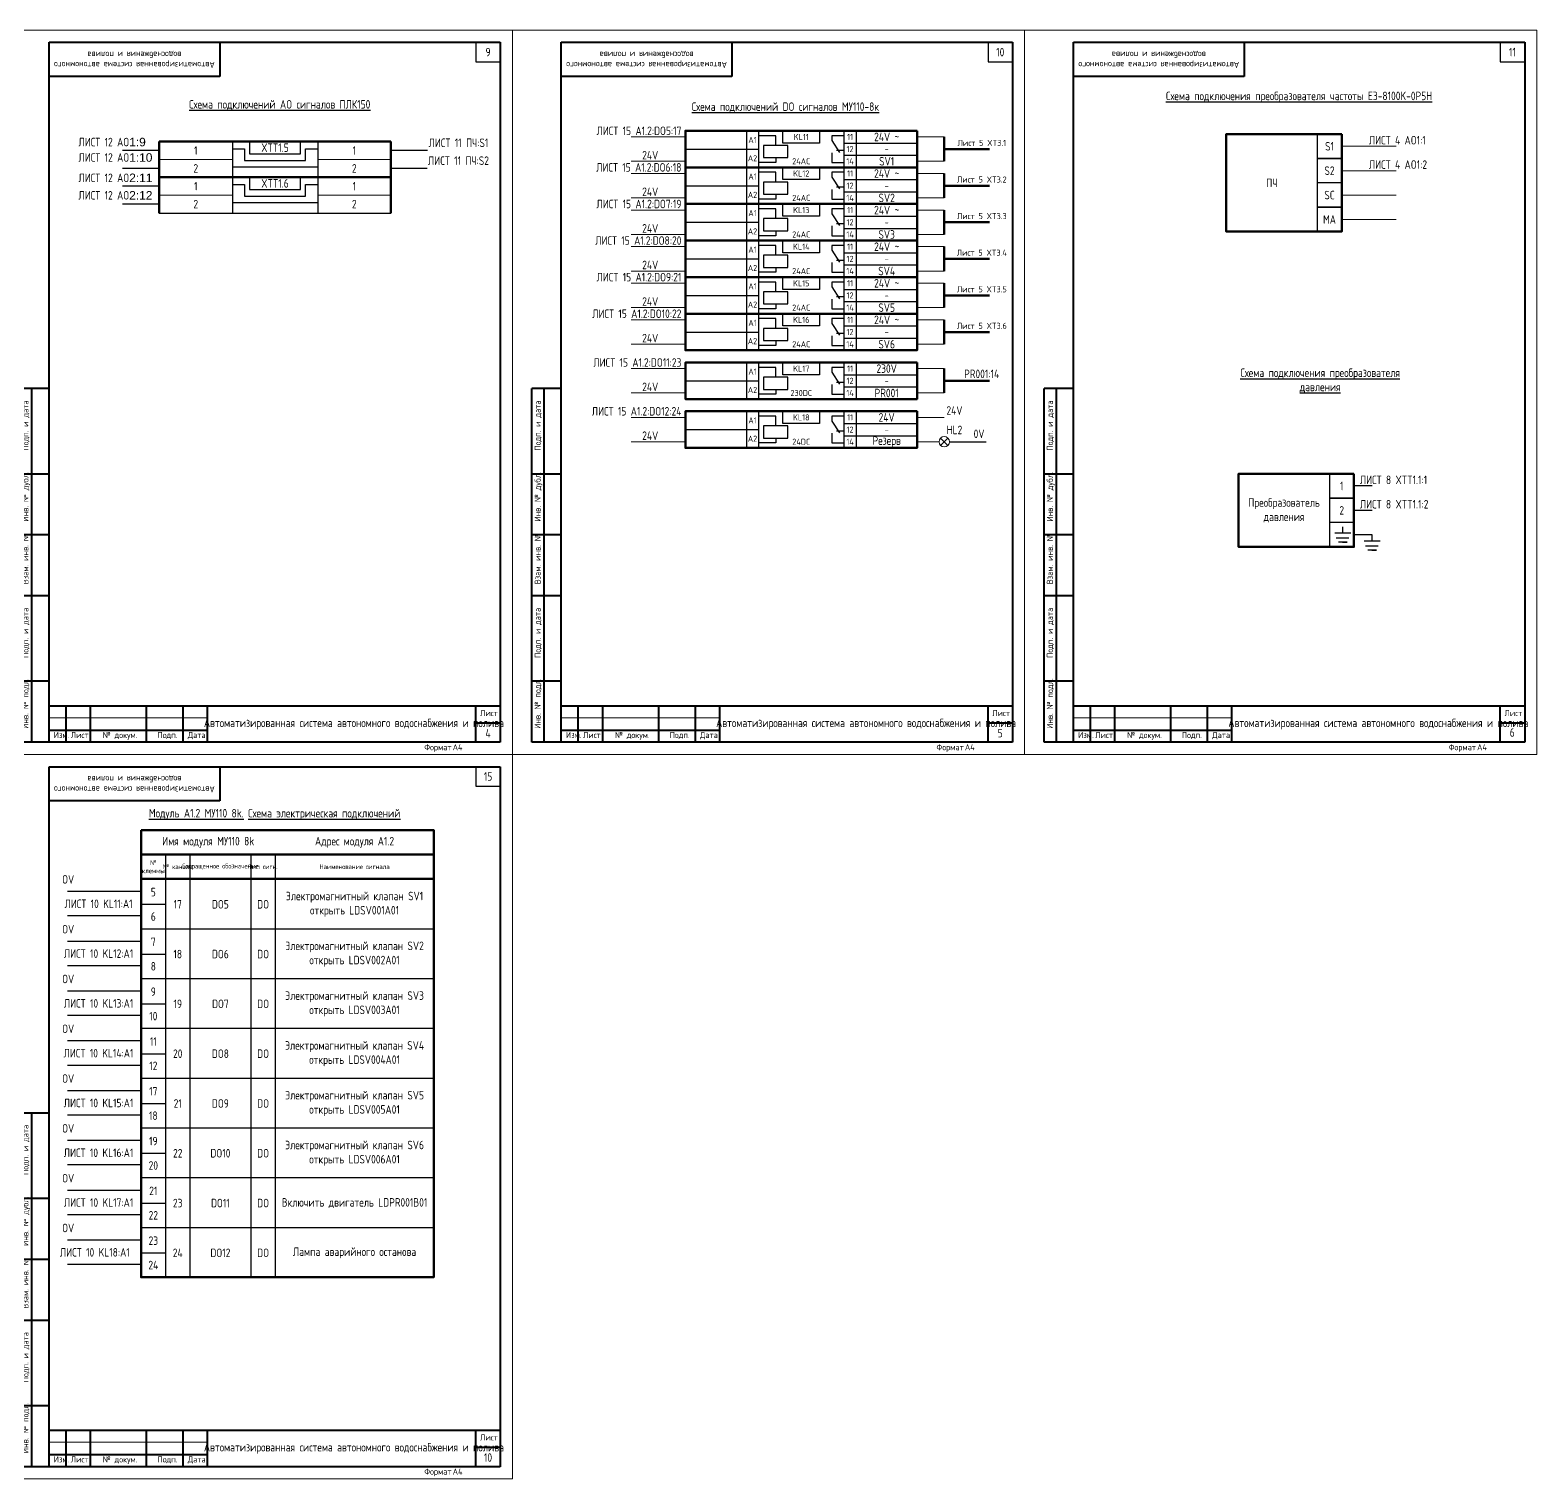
# Model space of a CAD drawing. Header units: millimetres. Extents: x 3520 to 8864, y 403 to 1747.
# Drawn here: x 4162 to 4780, y 403 to 997 of the extents above; entities that cross this region are included whole.
import ezdxf

# ---------------------------------------------------------------- set-up
doc = ezdxf.new("R2010")
doc.units = ezdxf.units.MM
doc.linetypes.add('K5LT_BASIC', pattern=[0])
doc.linetypes.add('K5LT_THIN', pattern=[0])
doc.layers.add('Стерка', color=7, linetype='Continuous', lineweight=15)
doc.styles.add('ГОСТ В', font='GOST_0.TTF', dxfattribs={"height": 3.5})
doc.styles.add('ГОСТ тип А', font='GOST_0.TTF', dxfattribs={"height": 3.5})

# ---------------------------------------------------------------- blocks, each defined once
blk = doc.blocks.new('A4-2')
at = {"linetype": 'K5LT_THIN', "lineweight": 18}
for p, q in [((210, 0), (210, 297)), ((210, 297), (420, 297)), ((420, 297), (420, 0)), ((230, 15), (295, 15)), ((420, 0), (210, 0))]:
    blk.add_line(p, q, dxfattribs=at)
at = {"linetype": 'K5LT_BASIC', "lineweight": 40}
for p, q in [((230, 5), (230, 292)), ((230, 292), (415, 292)), ((300, 292), (300, 278)), ((415, 292), (415, 5)), ((300, 278), (230, 278)), ((218, 5), (218, 150)), ((230, 150), (218, 150)), ((223, 5), (223, 150)), ((230, 115), (218, 115)), ((230, 90), (218, 90)), ((230, 65), (218, 65)), ((230, 30), (218, 30)), ((230, 20), (415, 20)), ((230, 5), (230, 20)), ((237, 5), (237, 20)), ((247, 5), (247, 20)), ((270, 5), (270, 20)), ((285, 5), (285, 20)), ((295, 5), (295, 20)), ((405, 5), (405, 20)), ((405, 13), (415, 13)), ((230, 10), (237, 10)), ((237, 10), (247, 10)), ((247, 10), (270, 10)), ((270, 10), (285, 10)), ((285, 10), (295, 10)), ((230, 5), (218, 5)), ((415, 5), (230, 5))]:
    blk.add_line(p, q, dxfattribs=at)
at = {"char_height": 2.5, "attachment_point": 1, "rotation": 90, "style": 'ГОСТ тип А'}
for s, insert in [('Подп. и дата', (219.09, 124.6)), ('Инв. № дубл.', (219.09, 95.52)), ('Взам. инв. №', (219.09, 69.79)), ('Подп. и дата', (219.09, 39.6)), ('Инв. № подл.', (219.09, 10.52))]:
    blk.add_mtext(s, dxfattribs=dict(at, insert=insert))
at = {"char_height": 2.5, "attachment_point": 1, "style": 'ГОСТ тип А'}
for s, insert in [('Лист', (406.71, 18.23)), ('Изм.', (231.92, 9.23)), ('Лист', (238.91, 9.23)), ('№ докум.', (252.03, 9.23)), ('Подп.', (274.46, 9.23)), ('Дата', (286.91, 9.23)), ('Формат', (383.84, 4.23)), ('A4', (395.5, 4.23))]:
    blk.add_mtext(s, dxfattribs=dict(at, insert=insert))

msp = doc.modelspace()

# ---------------------------------------------------------------- linework, layer by layer
for p, q in [((4345, 992), (4345, 984)), ((4555, 992), (4555, 984)), ((4765, 992), (4765, 984)), ((4345, 984), (4355, 984)), ((4555, 984), (4565, 984)), ((4765, 984), (4775, 984)), ((4430.923, 948.222), (4460.923, 948.222)), ((4215.17, 936.662), (4310.17, 936.662)), ((4430.923, 933.222), (4460.923, 933.222)), ((4215.17, 922.008), (4310.17, 922.008)), ((4430.923, 918.222), (4460.923, 918.222)), ((4430.923, 903.222), (4460.923, 903.222)), ((4430.923, 888.222), (4460.923, 888.222)), ((4430.923, 873.222), (4460.923, 873.222)), ((4430.923, 853.222), (4460.923, 853.222)), ((4430.923, 833.222), (4460.923, 833.222)), ((4539.19, 828.222), (4554.153, 828.222)), ((4694.994, 815.104), (4694.994, 785.104)), ((4704.994, 815.104), (4704.994, 810.104)), ((4712.494, 810.104), (4704.994, 810.104)), ((4704.994, 805.104), (4694.994, 805.104)), ((4694.994, 805.104), (4704.994, 805.104)), ((4712.494, 800.104), (4704.994, 800.104)), ((4704.994, 795.104), (4694.994, 795.104)), ((4697.208, 790.872), (4703.786, 790.872)), ((4700.497, 790.872), (4700.497, 793.404)), ((4704.994, 795.104), (4704.994, 790.104)), ((4697.77, 788.869), (4702.904, 788.869)), ((4702.275, 787.12), (4698.692, 787.12)), ((4700.337, 787.12), (4702.275, 787.12)), ((4712.494, 790.104), (4704.994, 790.104)), ((4709.205, 787.573), (4715.783, 787.573)), ((4709.767, 785.569), (4714.901, 785.569)), ((4712.494, 787.573), (4712.494, 790.104)), ((4714.272, 783.82), (4710.689, 783.82)), ((4712.334, 783.82), (4714.272, 783.82)), ((4345, 695), (4345, 687)), ((4345, 687), (4355, 687)), ((4207.771, 643.792), (4177.562, 643.792)), ((4207.771, 633.792), (4177.562, 633.792)), ((4207.771, 623.375), (4177.562, 623.375)), ((4207.771, 613.375), (4177.562, 613.375)), ((4207.771, 602.958), (4177.562, 602.958)), ((4207.771, 592.958), (4177.562, 592.958)), ((4207.771, 582.541), (4177.562, 582.541)), ((4207.771, 572.541), (4177.562, 572.541)), ((4207.771, 567.333), (4207.771, 556.916)), ((4207.771, 562.124), (4177.562, 562.124)), ((4207.771, 552.124), (4177.562, 552.124)), ((4207.771, 541.708), (4177.562, 541.708)), ((4207.771, 531.708), (4177.562, 531.708)), ((4207.771, 521.291), (4177.562, 521.291)), ((4207.771, 511.291), (4177.562, 511.291)), ((4207.771, 500.874), (4177.562, 500.874)), ((4207.771, 490.874), (4177.562, 490.874))]:
    msp.add_line(p, q)
at = {"color": 7}
for p, q in [((4455.923, 955.722), (4455.923, 940.722)), ((4460.923, 955.722), (4460.923, 940.722)), ((4467.923, 953.722), (4460.923, 953.722)), ((4467.923, 949.722), (4467.923, 953.722)), ((4470.923, 950.722), (4470.923, 955.722)), ((4485.923, 955.722), (4485.923, 950.722)), ((4495.923, 953.722), (4490.923, 953.722)), ((4490.923, 953.722), (4490.923, 951.722)), ((4490.923, 951.722), (4494.154, 946.876)), ((4495.923, 955.722), (4495.923, 940.722)), ((4500.923, 955.722), (4500.923, 940.722)), ((4689.986, 954.369), (4689.986, 914.369)), ((4215.17, 947.651), (4200.17, 947.651)), ((4245.17, 951.315), (4245.17, 943.988)), ((4245.17, 948.315), (4250.17, 948.315)), ((4250.17, 948.315), (4250.17, 943.511)), ((4252.17, 951.315), (4252.17, 946.315)), ((4252.17, 946.315), (4273.17, 946.315)), ((4273.17, 946.315), (4273.17, 951.315)), ((4275.17, 943.511), (4275.17, 948.315)), ((4275.17, 948.315), (4280.17, 948.315)), ((4280.17, 951.315), (4280.17, 943.988)), ((4325.17, 947.651), (4310.17, 947.651)), ((4485.923, 950.722), (4470.923, 950.722)), ((4490.923, 946.722), (4490.923, 942.722)), ((4492.923, 947.722), (4495.923, 947.722)), ((4495.923, 950.722), (4525.923, 950.722)), ((4495.923, 945.722), (4525.923, 945.722)), ((4215.17, 940.325), (4200.17, 940.325)), ((4245.17, 943.988), (4245.17, 936.662)), ((4245.17, 940.988), (4275.17, 940.988)), ((4250.17, 943.511), (4275.17, 943.511)), ((4275.17, 940.988), (4280.17, 940.988)), ((4280.17, 943.988), (4280.17, 936.662)), ((4324.976, 940.325), (4310.17, 940.325)), ((4455.923, 940.722), (4455.923, 925.722)), ((4467.923, 942.722), (4460.923, 942.722)), ((4460.923, 940.722), (4460.923, 925.722)), ((4467.923, 944.722), (4467.923, 942.722)), ((4470.923, 935.722), (4470.923, 940.722)), ((4485.923, 940.722), (4485.923, 935.722)), ((4490.923, 942.722), (4495.923, 942.722)), ((4495.923, 940.722), (4495.923, 925.722)), ((4500.923, 940.722), (4500.923, 925.722)), ((4699.986, 944.369), (4689.986, 944.369)), ((4689.986, 944.369), (4699.986, 944.369)), ((4215.17, 932.998), (4200.17, 932.998)), ((4245.17, 936.662), (4245.17, 929.335)), ((4245.17, 933.662), (4250.17, 933.662)), ((4250.17, 933.662), (4250.17, 928.858)), ((4252.17, 936.662), (4252.17, 931.662)), ((4273.17, 931.662), (4273.17, 936.662)), ((4275.17, 928.858), (4275.17, 933.662)), ((4275.17, 933.662), (4280.17, 933.662)), ((4280.17, 936.662), (4280.17, 929.335)), ((4467.923, 938.722), (4460.923, 938.722)), ((4467.923, 934.722), (4467.923, 938.722)), ((4485.923, 935.722), (4470.923, 935.722)), ((4495.923, 938.722), (4490.923, 938.722)), ((4490.923, 938.722), (4490.923, 936.722)), ((4490.923, 936.722), (4494.154, 931.876)), ((4495.923, 935.722), (4525.923, 935.722)), ((4699.986, 934.369), (4689.986, 934.369)), ((4245.17, 929.335), (4245.17, 922.008)), ((4250.17, 928.858), (4275.17, 928.858)), ((4252.17, 931.662), (4273.17, 931.662)), ((4280.17, 929.335), (4280.17, 922.008)), ((4467.923, 927.722), (4460.923, 927.722)), ((4467.923, 929.722), (4467.923, 927.722)), ((4490.923, 931.722), (4490.923, 927.722)), ((4490.923, 927.722), (4495.923, 927.722)), ((4492.923, 932.722), (4495.923, 932.722)), ((4495.923, 930.722), (4525.923, 930.722)), ((4215.17, 925.672), (4200.17, 925.672)), ((4245.17, 926.335), (4275.17, 926.335)), ((4275.17, 926.335), (4280.17, 926.335)), ((4455.923, 925.722), (4455.923, 910.722)), ((4460.923, 925.722), (4460.923, 910.722)), ((4467.923, 923.722), (4460.923, 923.722)), ((4467.923, 919.722), (4467.923, 923.722)), ((4470.923, 920.722), (4470.923, 925.722)), ((4485.923, 920.722), (4470.923, 920.722)), ((4485.923, 925.722), (4485.923, 920.722)), ((4495.923, 923.722), (4490.923, 923.722)), ((4490.923, 923.722), (4490.923, 921.722)), ((4490.923, 921.722), (4494.154, 916.876)), ((4495.923, 925.722), (4495.923, 910.722)), ((4495.923, 920.722), (4525.923, 920.722)), ((4500.923, 925.722), (4500.923, 910.722)), ((4699.986, 924.369), (4689.986, 924.369)), ((4689.986, 924.369), (4699.986, 924.369)), ((4467.923, 914.722), (4467.923, 912.722)), ((4490.923, 916.722), (4490.923, 912.722)), ((4492.923, 917.722), (4495.923, 917.722)), ((4495.923, 915.722), (4525.923, 915.722)), ((4455.923, 910.722), (4455.923, 895.722)), ((4467.923, 912.722), (4460.923, 912.722)), ((4460.923, 910.722), (4460.923, 895.722)), ((4467.923, 908.722), (4460.923, 908.722)), ((4467.923, 904.722), (4467.923, 908.722)), ((4470.923, 905.722), (4470.923, 910.722)), ((4485.923, 910.722), (4485.923, 905.722)), ((4490.923, 912.722), (4495.923, 912.722)), ((4495.923, 908.722), (4490.923, 908.722)), ((4490.923, 908.722), (4490.923, 906.722)), ((4495.923, 910.722), (4495.923, 895.722)), ((4500.923, 910.722), (4500.923, 895.722)), ((4485.923, 905.722), (4470.923, 905.722)), ((4490.923, 906.722), (4494.154, 901.876)), ((4492.923, 902.722), (4495.923, 902.722)), ((4495.923, 905.722), (4525.923, 905.722)), ((4455.923, 895.722), (4455.923, 880.722)), ((4467.923, 897.722), (4460.923, 897.722)), ((4460.923, 895.722), (4460.923, 880.722)), ((4467.923, 899.722), (4467.923, 897.722)), ((4470.923, 890.722), (4470.923, 895.722)), ((4485.923, 895.722), (4485.923, 890.722)), ((4490.923, 901.722), (4490.923, 897.722)), ((4490.923, 897.722), (4495.923, 897.722)), ((4495.923, 900.722), (4525.923, 900.722)), ((4495.923, 895.722), (4495.923, 880.722)), ((4500.923, 895.722), (4500.923, 880.722)), ((4467.923, 893.722), (4460.923, 893.722)), ((4467.923, 889.722), (4467.923, 893.722)), ((4485.923, 890.722), (4470.923, 890.722)), ((4495.923, 893.722), (4490.923, 893.722)), ((4490.923, 893.722), (4490.923, 891.722)), ((4490.923, 891.722), (4494.154, 886.876)), ((4495.923, 890.722), (4525.923, 890.722)), ((4467.923, 884.722), (4467.923, 882.722)), ((4490.923, 886.722), (4490.923, 882.722)), ((4492.923, 887.722), (4495.923, 887.722)), ((4495.923, 885.722), (4525.923, 885.722)), ((4455.923, 880.722), (4455.923, 865.722)), ((4467.923, 882.722), (4460.923, 882.722)), ((4460.923, 880.722), (4460.923, 865.722)), ((4467.923, 878.722), (4460.923, 878.722)), ((4467.923, 874.722), (4467.923, 878.722)), ((4470.923, 875.722), (4470.923, 880.722)), ((4485.923, 880.722), (4485.923, 875.722)), ((4490.923, 882.722), (4495.923, 882.722)), ((4495.923, 878.722), (4490.923, 878.722)), ((4490.923, 878.722), (4490.923, 876.722)), ((4495.923, 880.722), (4495.923, 865.722)), ((4500.923, 880.722), (4500.923, 865.722)), ((4485.923, 875.722), (4470.923, 875.722)), ((4490.923, 876.722), (4494.154, 871.876)), ((4490.923, 871.722), (4490.923, 867.722)), ((4492.923, 872.722), (4495.923, 872.722)), ((4495.923, 875.722), (4525.923, 875.722)), ((4467.923, 867.722), (4460.923, 867.722)), ((4467.923, 869.722), (4467.923, 867.722)), ((4490.923, 867.722), (4495.923, 867.722)), ((4495.923, 870.722), (4525.923, 870.722)), ((4455.923, 860.722), (4455.923, 845.722)), ((4460.923, 860.722), (4460.923, 845.722)), ((4467.923, 858.722), (4460.923, 858.722)), ((4467.923, 854.722), (4467.923, 858.722)), ((4470.923, 855.722), (4470.923, 860.722)), ((4485.923, 860.722), (4485.923, 855.722)), ((4495.923, 858.722), (4490.923, 858.722)), ((4490.923, 858.722), (4490.923, 856.722)), ((4495.923, 860.722), (4495.923, 845.722)), ((4500.923, 860.722), (4500.923, 845.722)), ((4485.923, 855.722), (4470.923, 855.722)), ((4490.923, 856.722), (4494.154, 851.876)), ((4492.923, 852.722), (4495.923, 852.722)), ((4495.923, 855.722), (4525.923, 855.722)), ((4467.923, 847.722), (4460.923, 847.722)), ((4467.923, 849.722), (4467.923, 847.722)), ((4490.923, 851.722), (4490.923, 847.722)), ((4490.923, 847.722), (4495.923, 847.722)), ((4495.923, 850.722), (4525.923, 850.722)), ((4455.923, 840.722), (4455.923, 825.722)), ((4460.923, 840.722), (4460.923, 825.722)), ((4470.923, 835.722), (4470.923, 840.722)), ((4485.923, 840.722), (4485.923, 835.722)), ((4495.923, 840.722), (4495.923, 825.722)), ((4500.923, 840.722), (4500.923, 825.722)), ((4467.923, 838.722), (4460.923, 838.722)), ((4467.923, 834.722), (4467.923, 838.722)), ((4485.923, 835.722), (4470.923, 835.722)), ((4495.923, 838.722), (4490.923, 838.722)), ((4490.923, 838.722), (4490.923, 836.722)), ((4490.923, 836.722), (4494.154, 831.876)), ((4495.923, 835.722), (4525.923, 835.722)), ((4467.923, 829.722), (4467.923, 827.722)), ((4490.923, 831.722), (4490.923, 827.722)), ((4492.923, 832.722), (4495.923, 832.722)), ((4495.923, 830.722), (4525.923, 830.722)), ((4467.923, 827.722), (4460.923, 827.722)), ((4490.923, 827.722), (4495.923, 827.722)), ((4217.771, 659), (4217.771, 485.666)), ((4227.771, 659), (4227.771, 485.666)), ((4252.771, 659), (4252.771, 485.666)), ((4262.771, 659), (4262.771, 485.666)), ((4207.771, 638.583), (4217.771, 638.583)), ((4207.771, 628.583), (4327.771, 628.583)), ((4207.771, 618.166), (4217.771, 618.166)), ((4207.771, 608.166), (4327.771, 608.166)), ((4207.771, 597.75), (4217.771, 597.75)), ((4207.771, 587.75), (4327.771, 587.75)), ((4207.771, 577.333), (4217.771, 577.333)), ((4207.771, 567.333), (4327.771, 567.333)), ((4207.771, 556.916), (4217.771, 556.916)), ((4207.771, 546.916), (4327.771, 546.916)), ((4207.771, 536.499), (4217.771, 536.499)), ((4207.771, 526.499), (4327.771, 526.499)), ((4207.771, 516.082), (4217.771, 516.082)), ((4207.771, 506.082), (4327.771, 506.082)), ((4207.771, 495.666), (4217.771, 495.666)), ((4207.771, 485.666), (4327.771, 485.666))]:
    msp.add_line(p, q, dxfattribs=at)
at = {"color": 7, "lineweight": 50}
for p, q in [((4537.062, 943.222), (4537.062, 953.222)), ((4310.17, 951.315), (4215.17, 951.315)), ((4215.17, 951.315), (4215.17, 943.988)), ((4310.17, 943.988), (4310.17, 951.315)), ((4537.062, 948.222), (4555.624, 948.222)), ((4215.17, 943.988), (4215.17, 936.662)), ((4310.17, 936.662), (4310.17, 943.988)), ((4310.17, 936.662), (4215.17, 936.662)), ((4215.17, 936.662), (4215.17, 929.335)), ((4310.17, 929.335), (4310.17, 936.662)), ((4537.062, 928.222), (4537.062, 938.222)), ((4537.062, 933.222), (4555.624, 933.222)), ((4215.17, 929.335), (4215.17, 922.008)), ((4310.17, 922.008), (4310.17, 929.335)), ((4537.062, 913.222), (4537.062, 923.222)), ((4537.062, 918.222), (4555.624, 918.222)), ((4537.062, 898.222), (4537.062, 908.222)), ((4537.062, 903.222), (4555.624, 903.222)), ((4537.062, 883.222), (4537.062, 893.222)), ((4537.062, 888.222), (4555.624, 888.222)), ((4537.062, 868.222), (4537.062, 878.222)), ((4537.062, 873.222), (4555.624, 873.222)), ((4537.062, 848.222), (4537.062, 858.222)), ((4537.062, 853.222), (4555.624, 853.222)), ((4207.771, 659), (4327.771, 659)), ((4207.771, 649), (4327.771, 649))]:
    msp.add_line(p, q, dxfattribs=at)
at = {"lineweight": 50}
msp.add_line((4712.494, 800.104), (4712.494, 800.104), dxfattribs=at)
at = {"color": 7, "lineweight": 50}
for points in [[(4525.923, 955.722), (4430.923, 955.722), (4430.923, 940.722), (4525.923, 940.722)], [(4699.986, 954.369), (4699.986, 914.369), (4652.672, 914.369), (4652.672, 954.369)], [(4525.923, 940.722), (4430.923, 940.722), (4430.923, 925.722), (4525.923, 925.722)], [(4525.923, 925.722), (4430.923, 925.722), (4430.923, 910.722), (4525.923, 910.722)], [(4525.923, 910.722), (4430.923, 910.722), (4430.923, 895.722), (4525.923, 895.722)], [(4525.923, 895.722), (4430.923, 895.722), (4430.923, 880.722), (4525.923, 880.722)], [(4525.923, 880.722), (4430.923, 880.722), (4430.923, 865.722), (4525.923, 865.722)], [(4525.923, 860.722), (4430.923, 860.722), (4430.923, 845.722), (4525.923, 845.722)], [(4525.923, 840.722), (4430.923, 840.722), (4430.923, 825.722), (4525.923, 825.722)], [(4207.771, 669), (4327.771, 669), (4327.771, 485.666), (4207.771, 485.666)]]:
    msp.add_lwpolyline(points, close=True, dxfattribs=at)
at = {"color": 7}
for points in [[(4472.923, 949.722), (4462.923, 949.722), (4462.923, 944.722), (4472.923, 944.722)], [(4472.923, 934.722), (4462.923, 934.722), (4462.923, 929.722), (4472.923, 929.722)], [(4472.923, 919.722), (4462.923, 919.722), (4462.923, 914.722), (4472.923, 914.722)], [(4472.923, 904.722), (4462.923, 904.722), (4462.923, 899.722), (4472.923, 899.722)], [(4472.923, 889.722), (4462.923, 889.722), (4462.923, 884.722), (4472.923, 884.722)], [(4472.923, 874.722), (4462.923, 874.722), (4462.923, 869.722), (4472.923, 869.722)], [(4472.923, 854.722), (4462.923, 854.722), (4462.923, 849.722), (4472.923, 849.722)], [(4472.923, 834.722), (4462.923, 834.722), (4462.923, 829.722), (4472.923, 829.722)]]:
    msp.add_lwpolyline(points, close=True, dxfattribs=at)
at = {"lineweight": 50}
msp.add_lwpolyline([(4704.994, 815.104), (4704.994, 785.104), (4657.68, 785.104), (4657.68, 815.104)], close=True, dxfattribs=at)
at = {"layer": 'Стерка', "color": 7}
for p, q in [((4430.923, 953.222), (4408.644, 953.222)), ((4430.923, 955.722), (4430.923, 950.722)), ((4537.062, 953.222), (4525.923, 953.222)), ((4699.986, 954.369), (4699.986, 949.369)), ((4699.986, 949.369), (4722.265, 949.369)), ((4215.17, 943.988), (4245.17, 943.988)), ((4280.17, 943.988), (4310.17, 943.988)), ((4430.923, 943.222), (4408.644, 943.222)), ((4430.923, 940.722), (4430.923, 935.722)), ((4537.062, 943.222), (4525.923, 943.222)), ((4699.986, 939.369), (4722.265, 939.369)), ((4430.923, 938.222), (4408.644, 938.222)), ((4537.062, 938.222), (4525.923, 938.222)), ((4699.986, 934.369), (4699.986, 929.369)), ((4215.17, 929.335), (4245.17, 929.335)), ((4280.17, 929.335), (4310.17, 929.335)), ((4430.923, 928.222), (4408.644, 928.222)), ((4537.062, 928.222), (4525.923, 928.222)), ((4699.986, 929.369), (4722.265, 929.369)), ((4430.923, 923.222), (4408.644, 923.222)), ((4430.923, 925.722), (4430.923, 920.722)), ((4537.062, 923.222), (4525.923, 923.222)), ((4689.986, 914.369), (4699.986, 914.369)), ((4699.986, 919.369), (4722.265, 919.369)), ((4430.923, 913.222), (4408.644, 913.222)), ((4430.923, 908.222), (4408.644, 908.222)), ((4430.923, 910.722), (4430.923, 905.722)), ((4537.062, 913.222), (4525.923, 913.222)), ((4537.062, 908.222), (4525.923, 908.222)), ((4430.923, 898.222), (4408.644, 898.222)), ((4430.923, 895.722), (4430.923, 890.722)), ((4537.062, 898.222), (4525.923, 898.222)), ((4430.923, 893.222), (4408.644, 893.222)), ((4537.062, 893.222), (4525.923, 893.222)), ((4430.923, 883.222), (4408.644, 883.222)), ((4430.923, 878.222), (4408.644, 878.222)), ((4430.923, 880.722), (4430.923, 875.722)), ((4537.062, 883.222), (4525.923, 883.222)), ((4537.062, 878.222), (4525.923, 878.222)), ((4430.923, 868.222), (4408.644, 868.222)), ((4537.062, 868.222), (4525.923, 868.222)), ((4430.923, 860.722), (4430.923, 855.722)), ((4430.923, 858.222), (4408.644, 858.222)), ((4537.062, 858.222), (4525.923, 858.222)), ((4430.923, 848.222), (4408.644, 848.222)), ((4537.062, 848.222), (4525.923, 848.222)), ((4430.923, 840.722), (4430.923, 835.722)), ((4430.923, 838.222), (4408.644, 838.222)), ((4537.062, 838.222), (4525.923, 838.222)), ((4430.923, 828.222), (4408.644, 828.222)), ((4534.935, 828.222), (4525.923, 828.222))]:
    msp.add_line(p, q, dxfattribs=at)
at = {"layer": 'Стерка'}
for p, q in [((4535.558, 826.718), (4538.567, 829.726)), ((4538.567, 826.718), (4535.558, 829.726))]:
    msp.add_line(p, q, dxfattribs=at)
msp.add_circle((4537.062, 828.222), 2.127, dxfattribs=at)

# ---------------------------------------------------------------- block references
for p in [(3940, 700), (4150, 700), (4360, 700), (3940, 403)]:
    msp.add_blockref('A4-2', p)

# ---------------------------------------------------------------- texts
at = {"color": 7, "linetype": 'Continuous', "lineweight": 15, "char_height": 2.5, "width": 70, "attachment_point": 5, "rotation": 180, "style": 'ГОСТ В'}
for insert in [(4205, 985), (4415, 985), (4625, 985), (4205, 688)]:
    msp.add_mtext('\\pxqc;{\\C256;Автоматизированная система автономного водоснабжения и полива}', dxfattribs=dict(at, insert=insert))
at = {"color": 7, "linetype": 'Continuous', "lineweight": 15, "attachment_point": 5}
for s, insert, char_height, width, style in [('{\\C256;9}', (4350, 988), 3.5, 10, 'ГОСТ В'), ('{\\C256;10}', (4560, 988), 3.5, 10, 'ГОСТ В'), ('{\\C256;11}', (4770, 988), 3.5, 10, 'ГОСТ В'), ('ЛИСТ 11 ПЧ:S1', (4337.869, 950.818), 3.5, 40.93244, 'ГОСТ В'), ('{\\C256;A1}', (4458.423, 951.972), 2.5, 5, 'ГОСТ тип А'), ('{\\C256;KL11}', (4478.423, 953.222), 2.5, 15, 'ГОСТ тип А'), ('{\\C256;11}', (4498.423, 953.222), 2.5, 5, 'ГОСТ тип А'), ('{\\C256;1}', (4230.17, 947.651), 3.5, 30, 'ГОСТ В'), ('{\\C256;XTT1.5}', (4262.67, 948.815), 3.5, 35, 'ГОСТ В'), ('{\\C256;1}', (4295.17, 947.651), 3.5, 30, 'ГОСТ В'), ('ЛИСТ 11 ПЧ:S2', (4337.869, 943.492), 3.5, 40.93244, 'ГОСТ В'), ('{\\C256;A2}', (4458.423, 944.472), 2.5, 5, 'ГОСТ тип А'), ('{\\C256;12}', (4498.423, 948.222), 2.5, 5, 'ГОСТ тип А'), ('{\\C256;-}', (4513.423, 948.222), 2.5, 25, 'ГОСТ тип А'), ('S1', (4694.986, 949.369), 3.5, 10, 'ГОСТ В'), ('{\\C256;2}', (4230.17, 940.325), 3.5, 30, 'ГОСТ В'), ('{\\C256;2}', (4295.17, 940.325), 3.5, 30, 'ГОСТ В'), ('{\\C256;24AC}', (4478.423, 943.222), 2.5, 15, 'ГОСТ тип А'), ('{\\C256;KL12}', (4478.423, 938.222), 2.5, 15, 'ГОСТ тип А'), ('{\\C256;14}', (4498.423, 943.222), 2.5, 5, 'ГОСТ тип А'), ('{\\C256;11}', (4498.423, 938.222), 2.5, 5, 'ГОСТ тип А'), ('S2', (4694.986, 939.369), 3.5, 10, 'ГОСТ В'), ('{\\C256;1}', (4230.17, 932.998), 3.5, 30, 'ГОСТ В'), ('{\\C256;XTT1.6}', (4262.67, 934.162), 3.5, 35, 'ГОСТ В'), ('{\\C256;1}', (4295.17, 932.998), 3.5, 30, 'ГОСТ В'), ('{\\C256;A1}', (4458.423, 936.972), 2.5, 5, 'ГОСТ тип А'), ('{\\C256;12}', (4498.423, 933.222), 2.5, 5, 'ГОСТ тип А'), ('{\\C256;-}', (4513.423, 933.222), 2.5, 25, 'ГОСТ тип А'), ('{\\C256;ПЧ}', (4671.329, 934.369), 3.5, 37.31407, 'ГОСТ В'), ('{\\C256;2}', (4230.17, 925.672), 3.5, 30, 'ГОСТ В'), ('{\\C256;2}', (4295.17, 925.672), 3.5, 30, 'ГОСТ В'), ('{\\C256;A2}', (4458.423, 929.472), 2.5, 5, 'ГОСТ тип А'), ('{\\C256;24AC}', (4478.423, 928.222), 2.5, 15, 'ГОСТ тип А'), ('{\\C256;14}', (4498.423, 928.222), 2.5, 5, 'ГОСТ тип А'), ('SC', (4694.986, 929.369), 3.5, 10, 'ГОСТ В'), ('{\\C256;A1}', (4458.423, 921.972), 2.5, 5, 'ГОСТ тип А'), ('{\\C256;KL13}', (4478.423, 923.222), 2.5, 15, 'ГОСТ тип А'), ('{\\C256;11}', (4498.423, 923.222), 2.5, 5, 'ГОСТ тип А'), ('MA', (4694.986, 919.369), 3.5, 10, 'ГОСТ В'), ('{\\C256;A2}', (4458.423, 914.472), 2.5, 5, 'ГОСТ тип А'), ('{\\C256;24AC}', (4478.423, 913.222), 2.5, 15, 'ГОСТ тип А'), ('{\\C256;14}', (4498.423, 913.222), 2.5, 5, 'ГОСТ тип А'), ('{\\C256;12}', (4498.423, 918.222), 2.5, 5, 'ГОСТ тип А'), ('{\\C256;-}', (4513.423, 918.222), 2.5, 25, 'ГОСТ тип А'), ('{\\C256;A1}', (4458.423, 906.972), 2.5, 5, 'ГОСТ тип А'), ('{\\C256;KL14}', (4478.423, 908.222), 2.5, 15, 'ГОСТ тип А'), ('{\\C256;11}', (4498.423, 908.222), 2.5, 5, 'ГОСТ тип А'), ('{\\C256;12}', (4498.423, 903.222), 2.5, 5, 'ГОСТ тип А'), ('{\\C256;-}', (4513.423, 903.222), 2.5, 25, 'ГОСТ тип А'), ('{\\C256;A2}', (4458.423, 899.472), 2.5, 5, 'ГОСТ тип А'), ('{\\C256;24AC}', (4478.423, 898.222), 2.5, 15, 'ГОСТ тип А'), ('{\\C256;14}', (4498.423, 898.222), 2.5, 5, 'ГОСТ тип А'), ('{\\C256;A1}', (4458.423, 891.972), 2.5, 5, 'ГОСТ тип А'), ('{\\C256;KL15}', (4478.423, 893.222), 2.5, 15, 'ГОСТ тип А'), ('{\\C256;11}', (4498.423, 893.222), 2.5, 5, 'ГОСТ тип А'), ('{\\C256;A2}', (4458.423, 884.472), 2.5, 5, 'ГОСТ тип А'), ('{\\C256;24AC}', (4478.423, 883.222), 2.5, 15, 'ГОСТ тип А'), ('{\\C256;14}', (4498.423, 883.222), 2.5, 5, 'ГОСТ тип А'), ('{\\C256;12}', (4498.423, 888.222), 2.5, 5, 'ГОСТ тип А'), ('{\\C256;-}', (4513.423, 888.222), 2.5, 25, 'ГОСТ тип А'), ('{\\C256;A1}', (4458.423, 876.972), 2.5, 5, 'ГОСТ тип А'), ('{\\C256;KL16}', (4478.423, 878.222), 2.5, 15, 'ГОСТ тип А'), ('{\\C256;11}', (4498.423, 878.222), 2.5, 5, 'ГОСТ тип А'), ('{\\C256;12}', (4498.423, 873.222), 2.5, 5, 'ГОСТ тип А'), ('{\\C256;-}', (4513.423, 873.222), 2.5, 25, 'ГОСТ тип А'), ('{\\C256;A2}', (4458.423, 869.472), 2.5, 5, 'ГОСТ тип А'), ('{\\C256;24AC}', (4478.423, 868.222), 2.5, 15, 'ГОСТ тип А'), ('{\\C256;14}', (4498.423, 868.222), 2.5, 5, 'ГОСТ тип А'), ('{\\C256;KL17}', (4478.423, 858.222), 2.5, 15, 'ГОСТ тип А'), ('{\\C256;11}', (4498.423, 858.222), 2.5, 5, 'ГОСТ тип А'), ('{\\C256;A1}', (4458.423, 856.972), 2.5, 5, 'ГОСТ тип А'), ('{\\C256;12}', (4498.423, 853.222), 2.5, 5, 'ГОСТ тип А'), ('{\\C256;-}', (4513.423, 853.222), 2.5, 25, 'ГОСТ тип А'), ('{\\C256;A2}', (4458.423, 849.472), 2.5, 5, 'ГОСТ тип А'), ('{\\C256;230DC}', (4478.423, 848.222), 2.5, 15, 'ГОСТ тип А'), ('{\\C256;14}', (4498.423, 848.222), 2.5, 5, 'ГОСТ тип А'), ('{\\C256;A1}', (4458.423, 836.972), 2.5, 5, 'ГОСТ тип А'), ('{\\C256;KL18}', (4478.423, 838.222), 2.5, 15, 'ГОСТ тип А'), ('{\\C256;12}', (4498.423, 833.222), 2.5, 5, 'ГОСТ тип А'), ('{\\C256;11}', (4498.423, 838.222), 2.5, 5, 'ГОСТ тип А'), ('{\\C256;A2}', (4458.423, 829.472), 2.5, 5, 'ГОСТ тип А'), ('{\\C256;24DC}', (4478.423, 828.222), 2.5, 15, 'ГОСТ тип А'), ('{\\C256;14}', (4498.423, 828.222), 2.5, 5, 'ГОСТ тип А'), ('{\\C256;-}', (4513.423, 833.222), 2.5, 25, 'ГОСТ тип А'), ('\\pxqc;{\\C256;Автоматизированная система автономного водоснабжения и полива}', (4295, 712.5), 3.5, 120, 'ГОСТ В'), ('\\pxqc;{\\C256;Автоматизированная система автономного водоснабжения и полива}', (4505, 712.5), 3.5, 120, 'ГОСТ В'), ('\\pxqc;{\\C256;Автоматизированная система автономного водоснабжения и полива}', (4715, 712.5), 3.5, 120, 'ГОСТ В'), ('{\\C256;15}', (4350, 691), 3.5, 10, 'ГОСТ В'), ('{\\C256;Имя модуля МУ110 8k}', (4235.271, 664), 3.5, 55, 'ГОСТ В'), ('{\\C256;Адрес модуля A1.2}', (4295.271, 664), 3.5, 65, 'ГОСТ В'), ('{\\C256;№ клеммы}', (4212.771, 654), 2, 10, 'ГОСТ В'), ('{\\C256;№ канала}', (4222.771, 654), 2, 10, 'ГОСТ В'), ('{\\C256;Сокращенное обозначение}', (4240.271, 654), 2, 25, 'ГОСТ В'), ('{\\C256;Тип сигн.}', (4257.771, 654), 2, 10, 'ГОСТ В'), ('{\\C256;Наименование сигнала}', (4295.271, 654), 2, 63, 'ГОСТ В'), ('OV', (4177.851, 648.792), 3.5, 10, 'ГОСТ В'), ('5', (4212.771, 643.583), 3.5, 10, 'ГОСТ В'), ('{\\C256;Электромагнитный клапан SV1 открыть LDSV001A01}', (4295.271, 638.583), 3.5, 65, 'ГОСТ В'), ('ЛИСТ 10 KL11:A1', (4190.311, 638.792), 3.5, 34.92036, 'ГОСТ В'), ('17', (4222.771, 638.583), 3.5, 10, 'ГОСТ В'), ('DO5', (4240.271, 638.583), 3.5, 23, 'ГОСТ В'), ('DO', (4257.771, 638.583), 3.5, 10, 'ГОСТ В'), ('OV', (4177.851, 628.375), 3.5, 10, 'ГОСТ В'), ('6', (4212.771, 633.583), 3.5, 10, 'ГОСТ В'), ('7', (4212.771, 623.166), 3.5, 10, 'ГОСТ В'), ('ЛИСТ 10 KL12:A1', (4190.311, 618.375), 3.5, 34.92036, 'ГОСТ В'), ('18', (4222.771, 618.166), 3.5, 10, 'ГОСТ В'), ('DO6', (4240.271, 618.166), 3.5, 23, 'ГОСТ В'), ('DO', (4257.771, 618.166), 3.5, 10, 'ГОСТ В'), ('{\\C256;Электромагнитный клапан SV2 открыть LDSV002A01}', (4295.271, 618.166), 3.5, 65, 'ГОСТ В'), ('8', (4212.771, 613.166), 3.5, 10, 'ГОСТ В'), ('OV', (4177.851, 607.958), 3.5, 10, 'ГОСТ В'), ('ЛИСТ 10 KL13:A1', (4190.311, 597.958), 3.5, 34.92036, 'ГОСТ В'), ('9', (4212.771, 602.75), 3.5, 10, 'ГОСТ В'), ('19', (4222.771, 597.75), 3.5, 10, 'ГОСТ В'), ('DO7', (4240.271, 597.75), 3.5, 23, 'ГОСТ В'), ('DO', (4257.771, 597.75), 3.5, 10, 'ГОСТ В'), ('{\\C256;Электромагнитный клапан SV3 открыть LDSV003A01}', (4295.271, 597.75), 3.5, 65, 'ГОСТ В'), ('10', (4212.771, 592.75), 3.5, 10, 'ГОСТ В'), ('OV', (4177.851, 587.541), 3.5, 10, 'ГОСТ В'), ('11', (4212.771, 582.333), 3.5, 10, 'ГОСТ В'), ('{\\C256;Электромагнитный клапан SV4 открыть LDSV004A01}', (4295.271, 577.333), 3.5, 65, 'ГОСТ В'), ('ЛИСТ 10 KL14:A1', (4190.311, 577.541), 3.5, 34.92036, 'ГОСТ В'), ('20', (4222.771, 577.333), 3.5, 10, 'ГОСТ В'), ('DO8', (4240.271, 577.333), 3.5, 23, 'ГОСТ В'), ('DO', (4257.771, 577.333), 3.5, 10, 'ГОСТ В'), ('OV', (4177.851, 567.124), 3.5, 10, 'ГОСТ В'), ('12', (4212.771, 572.333), 3.5, 10, 'ГОСТ В'), ('17', (4212.771, 561.916), 3.5, 10, 'ГОСТ В'), ('ЛИСТ 10 KL15:A1', (4190.311, 557.124), 3.5, 34.92036, 'ГОСТ В'), ('21', (4222.771, 556.916), 3.5, 10, 'ГОСТ В'), ('DO9', (4240.271, 556.916), 3.5, 23, 'ГОСТ В'), ('DO', (4257.771, 556.916), 3.5, 10, 'ГОСТ В'), ('{\\C256;Электромагнитный клапан SV5 открыть LDSV005A01}', (4295.271, 556.916), 3.5, 65, 'ГОСТ В'), ('18', (4212.771, 551.916), 3.5, 10, 'ГОСТ В'), ('OV', (4177.851, 546.708), 3.5, 10, 'ГОСТ В'), ('ЛИСТ 10 KL16:A1', (4190.311, 536.708), 3.5, 34.92036, 'ГОСТ В'), ('19', (4212.771, 541.499), 3.5, 10, 'ГОСТ В'), ('22', (4222.771, 536.499), 3.5, 10, 'ГОСТ В'), ('DO10', (4240.271, 536.499), 3.5, 23, 'ГОСТ В'), ('DO', (4257.771, 536.499), 3.5, 10, 'ГОСТ В'), ('{\\C256;Электромагнитный клапан SV6 открыть LDSV006A01}', (4295.271, 536.499), 3.5, 65, 'ГОСТ В'), ('20', (4212.771, 531.499), 3.5, 10, 'ГОСТ В'), ('OV', (4177.851, 526.291), 3.5, 10, 'ГОСТ В'), ('21', (4212.771, 521.082), 3.5, 10, 'ГОСТ В'), ('ЛИСТ 10 KL17:A1', (4190.311, 516.291), 3.5, 34.92036, 'ГОСТ В'), ('22', (4212.771, 511.082), 3.5, 10, 'ГОСТ В'), ('23', (4222.771, 516.082), 3.5, 10, 'ГОСТ В'), ('DO11', (4240.271, 516.082), 3.5, 23, 'ГОСТ В'), ('DO', (4257.771, 516.082), 3.5, 10, 'ГОСТ В'), ('{\\C256;Включить двигатель LDPR001B01}', (4295.271, 516.082), 3.5, 65, 'ГОСТ В'), ('OV', (4177.851, 505.874), 3.5, 10, 'ГОСТ В'), ('23', (4212.771, 500.666), 3.5, 10, 'ГОСТ В'), ('ЛИСТ 10 KL18:A1', (4188.799, 495.874), 3.5, 33.97093, 'ГОСТ В'), ('24', (4222.771, 495.666), 3.5, 10, 'ГОСТ В'), ('DO12', (4240.271, 495.666), 3.5, 23, 'ГОСТ В'), ('DO', (4257.771, 495.666), 3.5, 10, 'ГОСТ В'), ('{\\C256;Лампа аварийного останова}', (4295.271, 495.666), 3.5, 65, 'ГОСТ В'), ('24', (4212.771, 490.666), 3.5, 10, 'ГОСТ В'), ('\\pxqc;{\\C256;Автоматизированная система автономного водоснабжения и полива}', (4295, 415.5), 3.5, 120, 'ГОСТ В')]:
    msp.add_mtext(s, dxfattribs=dict(at, insert=insert, char_height=char_height, width=width, style=style))
at = {"color": 7, "char_height": 3.5, "width": 185, "attachment_point": 5, "style": 'ГОСТ В'}
for s, insert in [('{\\fGOST type A|b1|i0|c204|p34;\\H1.5x;\\L\\P\\fGOST type A|b0|i0|c204|p34;\\H0.66667x;\\PСхема подключения преобразователя частоты E3-8100K-0P5H}', (4682.5, 976.851)), ('{\\fGOST type A|b1|i0|c204|p34;\\LСхема подключений AO сигналов ПЛК150}', (4264.582, 966.294)), ('{\\fGOST type A|b1|i0|c204|p34;\\LСхема подключений DO сигналов МУ110-8к}', (4471.89, 965.357)), ('{\\fGOST type A|b1|i0|c204|p34;\\H1.5x;\\L\\P\\fGOST type A|b0|i0|c204|p34;\\H0.66667x;\\PСхема подключения преобразователя \\Pдавления}', (4691.153, 860.628)), ('{\\fGOST type A|b1|i0|c204|p34;\\H1.5x;\\L\\P\\fGOST type A|b0|i0|c204|p34;\\H0.66667x;Модуль А1.2 МУ110 8k\\C0;. \\C7;Схема электрическая подключений}', (4262.5, 679.851))]:
    msp.add_mtext(s, dxfattribs=dict(at, insert=insert))
at = {"color": 7, "linetype": 'Continuous', "lineweight": 15, "true_color": 0xffffff, "style": 'ГОСТ В'}
for s, insert, char_height, width, attachment_point in [('{\\C256;ЛИСТ 12 AO\\fArial|b0|i0|c204|p34;1:9}', (4182.07, 951.084), 3.5, 39.99633, 4), ('{\\C256;ЛИСТ 15 А1.2:DO5:17}', (4429.282, 955.722), 3.5, 49.49423, 6), ('{\\C256;24V ~}', (4513.423, 953.222), 3.5, 25, 5), ('{\\C256;Лист 5 XT3.1}', (4552.43, 950.752), 2.5, 33.30929, 5), ('{\\C256;ЛИСТ 4 AO1:1}', (4711.126, 951.869), 3.5, 39.99633, 4), ('{\\C256;ЛИСТ 12 AO\\fArial|b0|i0|c204|p34;1:10}', (4182.07, 944.755), 3.5, 39.99633, 4), ('{\\C256;24V}', (4419.784, 945.722), 3.5, 39.99633, 6), ('{\\C256;ЛИСТ 15 А1.2:DO6:18}', (4429.282, 940.722), 3.5, 49.49423, 6), ('{\\C256;24V ~}', (4513.423, 938.222), 3.5, 25, 5), ('{\\C256;SV1}', (4513.423, 943.222), 3.5, 25, 5), ('{\\C256;ЛИСТ 4 AO1:2}', (4711.126, 941.869), 3.5, 39.99633, 4), ('{\\C256;ЛИСТ 12 AO\\fArial|b0|i0|c204|p34;2:11}', (4182.07, 936.431), 3.5, 39.99633, 4), ('{\\C256;Лист 5 XT3.2}', (4552.43, 935.752), 2.5, 33.30929, 5), ('{\\C256;ЛИСТ 12 AO\\fArial|b0|i0|c204|p34;2:12}', (4182.07, 929.269), 3.5, 39.99633, 4), ('{\\C256;ЛИСТ 15 А1.2:DO7:19}', (4429.282, 925.722), 3.5, 49.49423, 6), ('{\\C256;24V}', (4419.784, 930.722), 3.5, 39.99633, 6), ('{\\C256;SV2}', (4513.423, 928.222), 3.5, 25, 5), ('{\\C256;24V ~}', (4513.423, 923.222), 3.5, 25, 5), ('{\\C256;Лист 5 XT3.3}', (4552.43, 920.752), 2.5, 33.30929, 5), ('{\\C256;24V}', (4419.784, 915.722), 3.5, 39.99633, 6), ('{\\C256;SV3}', (4513.423, 913.222), 3.5, 25, 5), ('{\\C256;ЛИСТ 15 А1.2:DO8:20}', (4429.282, 910.722), 3.5, 49.49423, 6), ('{\\C256;24V ~}', (4513.423, 908.222), 3.5, 25, 5), ('{\\C256;24V}', (4419.784, 900.722), 3.5, 39.99633, 6), ('{\\C256;Лист 5 XT3.4}', (4552.43, 905.752), 2.5, 33.30929, 5), ('{\\C256;ЛИСТ 15 А1.2:DO9:21}', (4429.282, 895.722), 3.5, 49.49423, 6), ('{\\C256;SV4}', (4513.423, 898.222), 3.5, 25, 5), ('{\\C256;24V ~}', (4513.423, 893.222), 3.5, 25, 5), ('{\\C256;Лист 5 XT3.5}', (4552.43, 890.752), 2.5, 33.30929, 5), ('{\\C256;24V}', (4419.784, 885.722), 3.5, 39.99633, 6), ('{\\C256;SV5}', (4513.423, 883.222), 3.5, 25, 5), ('{\\C256;ЛИСТ 15 А1.2:DO10:22}', (4429.282, 880.722), 3.5, 49.49423, 6), ('{\\C256;24V ~}', (4513.423, 878.222), 3.5, 25, 5), ('{\\C256;24V}', (4419.784, 870.722), 3.5, 39.99633, 6), ('{\\C256;Лист 5 XT3.6}', (4552.43, 875.752), 2.5, 33.30929, 5), ('{\\C256;SV6}', (4513.423, 868.222), 3.5, 25, 5), ('{\\C256;ЛИСТ 15 А1.2:DO11:23}', (4429.282, 860.722), 3.5, 49.49423, 6), ('{\\C256;230V}', (4513.423, 858.222), 3.5, 25, 5), ('{\\C256;24V}', (4419.784, 850.722), 3.5, 39.99633, 6), ('{\\C256;PR001:14}', (4552.369, 856.058), 3.5, 25, 5), ('{\\C256;PR001}', (4513.423, 848.222), 3.5, 25, 5), ('{\\C256;ЛИСТ 15 А1.2:DO12:24}', (4429.282, 840.722), 3.5, 49.49423, 6), ('{\\C256;24V}', (4541.229, 841.058), 3.5, 25, 5), ('{\\C256;24V}', (4513.423, 838.222), 3.5, 25, 5), ('{\\C256;HL2}', (4541.229, 833.087), 3.5, 25, 5), ('{\\C256;24V}', (4419.784, 830.722), 3.5, 39.99633, 6), ('{\\C256;Резерв}', (4513.423, 828.222), 3.5, 25, 5), ('{\\C256;0V}', (4551.31, 831.501), 3.5, 25, 5), ('{\\C256;ЛИСТ 8 XTT1.1:1}', (4707.41, 812.604), 3.5, 39.99633, 4), ('{\\C256;ЛИСТ 8 XTT1.1:2}', (4707.41, 802.604), 3.5, 39.99633, 4)]:
    msp.add_mtext(s, dxfattribs=dict(at, insert=insert, char_height=char_height, width=width, attachment_point=attachment_point))
at = {"linetype": 'Continuous', "lineweight": 15, "char_height": 3.5, "attachment_point": 5, "style": 'ГОСТ В'}
for s, insert, width in [('1', (4699.994, 810.104), 10), ('Преобразователь давления', (4676.337, 800.104), 37.31407), ('2', (4699.994, 800.104), 10)]:
    msp.add_mtext(s, dxfattribs=dict(at, insert=insert, width=width))
at = {"layer": 'Стерка', "color": 7, "char_height": 3.5, "attachment_point": 5, "style": 'ГОСТ тип А'}
for s, insert in [('4', (4350, 708.75)), ('5', (4560, 708.75)), ('6', (4769.912, 709.043)), ('10', (4350, 411.75))]:
    msp.add_mtext_dynamic_manual_height_columns(s, width=10, gutter_width=17.5, heights=[0], dxfattribs=dict(at, insert=insert))

doc.saveas('drawing.dxf')
